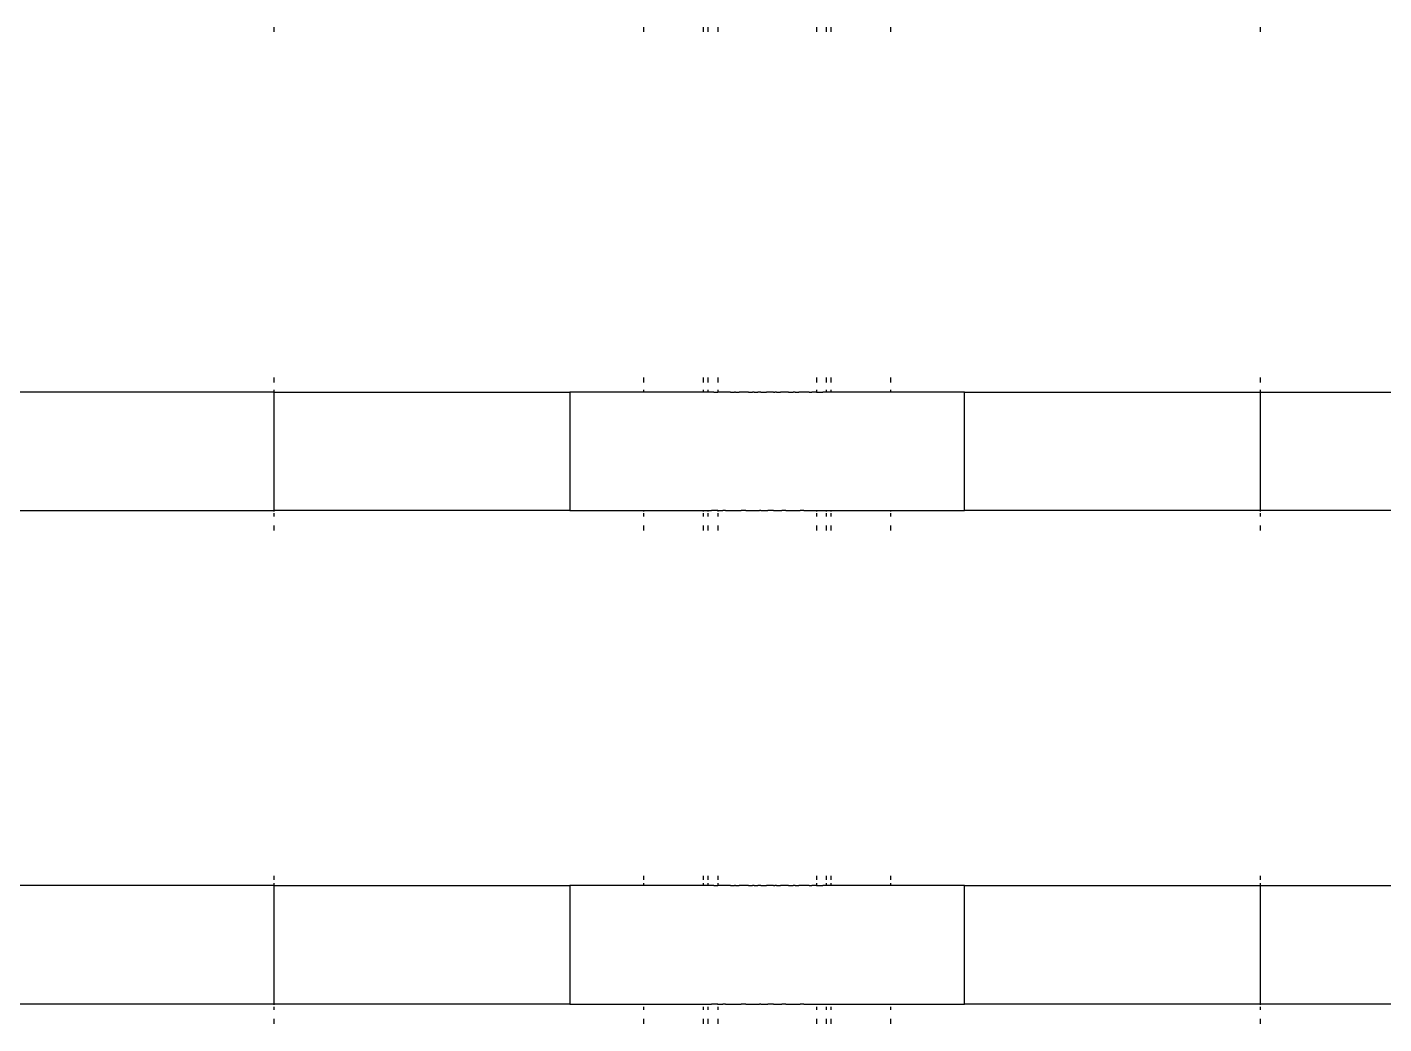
# Model space of a CAD drawing. Header units: millimetres. Extents: x 21 to 5427, y 20 to 4028.
# Drawn here: x 3200.4 to 3337.9, y 2720.6 to 2821.6 of the extents above; entities that cross this region are included whole.
import ezdxf

# ---------------------------------------------------------------- set-up
doc = ezdxf.new("R2010")
doc.units = ezdxf.units.MM

msp = doc.modelspace()

# ---------------------------------------------------------------- linework, layer by layer
for p, q in [((3225.38, 2821.59), (3225.38, 2821.1)), ((3262.88, 2821.1), (3262.88, 2821.59)), ((3268.88, 2821.59), (3268.88, 2821.1)), ((3269.38, 2821.59), (3269.38, 2821.1)), ((3270.38, 2821.59), (3270.38, 2821.1)), ((3280.38, 2821.59), (3280.38, 2821.1)), ((3281.38, 2821.1), (3281.38, 2821.59)), ((3281.88, 2821.1), (3281.88, 2821.59)), ((3287.88, 2821.59), (3287.88, 2821.1)), ((3325.38, 2821.1), (3325.38, 2821.59)), ((3225.38, 2786.07), (3225.38, 2785.59)), ((3262.88, 2785.59), (3262.88, 2786.07)), ((3268.88, 2786.07), (3268.88, 2785.59)), ((3269.38, 2786.07), (3269.38, 2785.59)), ((3270.38, 2786.07), (3270.38, 2785.59)), ((3280.38, 2786.07), (3280.38, 2785.59)), ((3281.38, 2785.59), (3281.38, 2786.07)), ((3281.88, 2785.59), (3281.88, 2786.07)), ((3287.88, 2786.07), (3287.88, 2785.59)), ((3325.38, 2785.59), (3325.38, 2786.07)), ((3225.38, 2784.59), (3185.38, 2784.59)), ((3225.38, 2784.85), (3225.38, 2784.62)), ((3225.38, 2784.62), (3225.38, 2784.59)), ((3225.38, 2784.59), (3255.38, 2784.59)), ((3225.38, 2784.59), (3225.38, 2772.59)), ((3255.38, 2784.59), (3255.38, 2772.59)), ((3255.47, 2784.59), (3255.38, 2784.59)), ((3255.59, 2784.59), (3255.47, 2784.59)), ((3255.74, 2784.59), (3255.59, 2784.59)), ((3255.95, 2784.59), (3255.74, 2784.59)), ((3256.19, 2784.59), (3255.95, 2784.59)), ((3256.48, 2784.59), (3256.19, 2784.59)), ((3256.82, 2784.59), (3256.48, 2784.59)), ((3257.19, 2784.59), (3256.82, 2784.59)), ((3257.61, 2784.59), (3257.19, 2784.59)), ((3258.06, 2784.59), (3257.61, 2784.59)), ((3258.56, 2784.59), (3258.06, 2784.59)), ((3259.09, 2784.59), (3258.56, 2784.59)), ((3259.66, 2784.59), (3259.09, 2784.59)), ((3260.27, 2784.59), (3259.66, 2784.59)), ((3260.91, 2784.59), (3260.27, 2784.59)), ((3261.58, 2784.59), (3260.91, 2784.59)), ((3262.29, 2784.59), (3261.58, 2784.59)), ((3262.88, 2784.59), (3262.29, 2784.59)), ((3262.88, 2784.62), (3262.88, 2784.85)), ((3262.88, 2784.59), (3262.88, 2784.62)), ((3263.02, 2784.59), (3262.88, 2784.59)), ((3263.78, 2784.59), (3263.02, 2784.59)), ((3264.57, 2784.59), (3263.78, 2784.59)), ((3265.38, 2784.59), (3264.57, 2784.59)), ((3266.22, 2784.59), (3265.38, 2784.59)), ((3267.07, 2784.59), (3266.22, 2784.59)), ((3267.95, 2784.59), (3267.07, 2784.59)), ((3268.84, 2784.59), (3267.95, 2784.59)), ((3268.88, 2784.59), (3268.84, 2784.59)), ((3268.88, 2784.85), (3268.88, 2784.62)), ((3268.88, 2784.62), (3268.88, 2784.59)), ((3269.38, 2784.59), (3268.88, 2784.59)), ((3269.38, 2784.85), (3269.38, 2784.62)), ((3269.38, 2784.62), (3269.38, 2784.59)), ((3269.75, 2784.59), (3269.38, 2784.59)), ((3269.97, 2784.59), (3269.75, 2784.59)), ((3269.97, 2784.59), (3270.38, 2784.59)), ((3270.38, 2784.85), (3270.38, 2784.62)), ((3270.38, 2784.62), (3270.38, 2784.59)), ((3270.43, 2784.59), (3270.38, 2784.59)), ((3270.57, 2784.59), (3270.43, 2784.59)), ((3270.61, 2784.59), (3270.57, 2784.59)), ((3270.66, 2784.59), (3270.61, 2784.59)), ((3270.8, 2784.59), (3270.66, 2784.59)), ((3270.87, 2784.59), (3270.8, 2784.59)), ((3271.14, 2784.59), (3270.87, 2784.59)), ((3271.24, 2784.59), (3271.14, 2784.59)), ((3271.56, 2784.59), (3271.24, 2784.59)), ((3271.58, 2784.59), (3271.56, 2784.59)), ((3271.65, 2784.59), (3271.58, 2784.59)), ((3271.65, 2784.59), (3272.05, 2784.59)), ((3272.16, 2784.59), (3272.05, 2784.59)), ((3272.16, 2784.59), (3272.54, 2784.59)), ((3272.62, 2784.59), (3272.54, 2784.59)), ((3272.74, 2784.59), (3272.62, 2784.59)), ((3273.22, 2784.59), (3272.74, 2784.59)), ((3273.37, 2784.59), (3273.22, 2784.59)), ((3273.48, 2784.59), (3273.37, 2784.59)), ((3273.48, 2784.59), (3273.9, 2784.59)), ((3274.05, 2784.59), (3273.9, 2784.59)), ((3274.05, 2784.59), (3274.43, 2784.59)), ((3274.6, 2784.59), (3274.43, 2784.59)), ((3274.74, 2784.59), (3274.6, 2784.59)), ((3274.74, 2784.59), (3275.31, 2784.59)), ((3275.38, 2784.59), (3275.31, 2784.59)), ((3275.46, 2784.59), (3275.38, 2784.59)), ((3276.02, 2784.59), (3275.46, 2784.59)), ((3276.02, 2784.59), (3276.17, 2784.59)), ((3276.33, 2784.59), (3276.17, 2784.59)), ((3276.33, 2784.59), (3276.72, 2784.59)), ((3276.86, 2784.59), (3276.72, 2784.59)), ((3277.28, 2784.59), (3276.86, 2784.59)), ((3277.39, 2784.59), (3277.28, 2784.59)), ((3277.54, 2784.59), (3277.39, 2784.59)), ((3277.54, 2784.59), (3278.02, 2784.59)), ((3278.15, 2784.59), (3278.02, 2784.59)), ((3278.23, 2784.59), (3278.15, 2784.59)), ((3278.23, 2784.59), (3278.6, 2784.59)), ((3278.71, 2784.59), (3278.6, 2784.59)), ((3279.11, 2784.59), (3278.71, 2784.59)), ((3279.18, 2784.59), (3279.11, 2784.59)), ((3279.21, 2784.59), (3279.18, 2784.59)), ((3279.52, 2784.59), (3279.21, 2784.59)), ((3279.63, 2784.59), (3279.52, 2784.59)), ((3279.63, 2784.59), (3279.9, 2784.59)), ((3279.96, 2784.59), (3279.9, 2784.59)), ((3280.1, 2784.59), (3279.96, 2784.59)), ((3280.16, 2784.59), (3280.1, 2784.59)), ((3280.2, 2784.59), (3280.16, 2784.59)), ((3280.34, 2784.59), (3280.2, 2784.59)), ((3280.38, 2784.59), (3280.34, 2784.59)), ((3280.38, 2784.85), (3280.38, 2784.61)), ((3280.38, 2784.61), (3280.38, 2784.59)), ((3280.38, 2784.59), (3280.79, 2784.59)), ((3280.79, 2784.59), (3281.02, 2784.59)), ((3281.38, 2784.59), (3281.02, 2784.59)), ((3281.38, 2784.61), (3281.38, 2784.85)), ((3281.38, 2784.59), (3281.38, 2784.61)), ((3281.88, 2784.59), (3281.38, 2784.59)), ((3281.88, 2784.62), (3281.88, 2784.85)), ((3281.88, 2784.59), (3281.88, 2784.62)), ((3281.92, 2784.59), (3281.88, 2784.59)), ((3282.82, 2784.59), (3281.92, 2784.59)), ((3283.69, 2784.59), (3282.82, 2784.59)), ((3284.55, 2784.59), (3283.69, 2784.59)), ((3285.38, 2784.59), (3284.55, 2784.59)), ((3286.2, 2784.59), (3285.38, 2784.59)), ((3286.98, 2784.59), (3286.2, 2784.59)), ((3287.75, 2784.59), (3286.98, 2784.59)), ((3287.88, 2784.59), (3287.75, 2784.59)), ((3287.88, 2784.85), (3287.88, 2784.62)), ((3287.88, 2784.62), (3287.88, 2784.59)), ((3288.48, 2784.59), (3287.88, 2784.59)), ((3289.18, 2784.59), (3288.48, 2784.59)), ((3289.86, 2784.59), (3289.18, 2784.59)), ((3290.5, 2784.59), (3289.86, 2784.59)), ((3291.1, 2784.59), (3290.5, 2784.59)), ((3291.67, 2784.59), (3291.1, 2784.59)), ((3292.21, 2784.59), (3291.67, 2784.59)), ((3292.7, 2784.59), (3292.21, 2784.59)), ((3293.16, 2784.59), (3292.7, 2784.59)), ((3293.58, 2784.59), (3293.16, 2784.59)), ((3293.95, 2784.59), (3293.58, 2784.59)), ((3294.28, 2784.59), (3293.95, 2784.59)), ((3294.57, 2784.59), (3294.28, 2784.59)), ((3294.82, 2784.59), (3294.57, 2784.59)), ((3295.02, 2784.59), (3294.82, 2784.59)), ((3295.18, 2784.59), (3295.02, 2784.59)), ((3295.29, 2784.59), (3295.18, 2784.59)), ((3295.38, 2784.59), (3295.29, 2784.59)), ((3295.38, 2772.59), (3295.38, 2784.59)), ((3295.38, 2784.59), (3325.38, 2784.59)), ((3325.38, 2784.62), (3325.38, 2784.85)), ((3325.38, 2784.59), (3325.38, 2784.62)), ((3325.38, 2772.59), (3325.38, 2784.59)), ((3325.38, 2784.59), (3365.38, 2784.59)), ((3185.38, 2772.59), (3225.38, 2772.59)), ((3225.38, 2772.59), (3225.38, 2772.56)), ((3255.38, 2772.59), (3225.38, 2772.59)), ((3225.38, 2772.56), (3225.38, 2772.52)), ((3225.38, 2772.32), (3225.38, 2772)), ((3255.38, 2772.59), (3255.47, 2772.59)), ((3255.47, 2772.59), (3255.59, 2772.59)), ((3255.59, 2772.59), (3255.74, 2772.59)), ((3255.74, 2772.59), (3255.95, 2772.59)), ((3255.95, 2772.59), (3256.19, 2772.59)), ((3256.19, 2772.59), (3256.48, 2772.59)), ((3256.48, 2772.59), (3256.82, 2772.59)), ((3256.82, 2772.59), (3257.19, 2772.59)), ((3257.19, 2772.59), (3257.61, 2772.59)), ((3257.61, 2772.59), (3258.06, 2772.59)), ((3258.06, 2772.59), (3258.56, 2772.59)), ((3258.56, 2772.59), (3259.09, 2772.59)), ((3259.09, 2772.59), (3259.66, 2772.59)), ((3259.66, 2772.59), (3260.27, 2772.59)), ((3260.27, 2772.59), (3260.91, 2772.59)), ((3260.91, 2772.59), (3261.58, 2772.59)), ((3261.58, 2772.59), (3262.29, 2772.59)), ((3262.29, 2772.59), (3262.88, 2772.59)), ((3262.88, 2772.52), (3262.88, 2772.59)), ((3262.88, 2772.59), (3263.02, 2772.59)), ((3262.88, 2772), (3262.88, 2772.32)), ((3263.02, 2772.59), (3263.78, 2772.59)), ((3263.78, 2772.59), (3264.57, 2772.59)), ((3264.57, 2772.59), (3265.38, 2772.59)), ((3265.38, 2772.59), (3266.22, 2772.59)), ((3266.22, 2772.59), (3267.07, 2772.59)), ((3267.07, 2772.59), (3267.95, 2772.59)), ((3267.95, 2772.59), (3268.84, 2772.59)), ((3268.84, 2772.59), (3268.88, 2772.59)), ((3268.88, 2772.59), (3268.88, 2772.52)), ((3268.88, 2772.59), (3269.38, 2772.59)), ((3268.88, 2772.32), (3268.88, 2772)), ((3269.38, 2772.59), (3269.38, 2772.52)), ((3269.38, 2772.59), (3269.75, 2772.59)), ((3269.38, 2772.32), (3269.38, 2772)), ((3269.97, 2772.59), (3269.75, 2772.59)), ((3270.38, 2772.59), (3269.97, 2772.59)), ((3270.38, 2772.59), (3270.38, 2772.52)), ((3270.38, 2772.59), (3270.43, 2772.59)), ((3270.38, 2772.32), (3270.38, 2772)), ((3270.43, 2772.59), (3270.57, 2772.59)), ((3270.57, 2772.59), (3270.61, 2772.59)), ((3270.61, 2772.59), (3270.66, 2772.59)), ((3270.66, 2772.59), (3270.8, 2772.59)), ((3270.8, 2772.59), (3270.87, 2772.59)), ((3271.14, 2772.59), (3270.87, 2772.59)), ((3271.14, 2772.59), (3271.24, 2772.59)), ((3271.24, 2772.59), (3271.56, 2772.59)), ((3271.56, 2772.59), (3271.58, 2772.59)), ((3271.58, 2772.59), (3271.65, 2772.59)), ((3271.65, 2772.59), (3272.05, 2772.59)), ((3272.05, 2772.59), (3272.16, 2772.59)), ((3272.16, 2772.59), (3272.54, 2772.59)), ((3272.54, 2772.59), (3272.62, 2772.59)), ((3272.62, 2772.59), (3272.74, 2772.59)), ((3273.22, 2772.59), (3272.74, 2772.59)), ((3273.22, 2772.59), (3273.37, 2772.59)), ((3273.37, 2772.59), (3273.48, 2772.59)), ((3273.48, 2772.59), (3273.9, 2772.59)), ((3273.9, 2772.59), (3274.05, 2772.59)), ((3274.05, 2772.59), (3274.43, 2772.59)), ((3274.43, 2772.59), (3274.6, 2772.59)), ((3274.74, 2772.59), (3274.6, 2772.59)), ((3274.74, 2772.59), (3275.31, 2772.59)), ((3275.31, 2772.59), (3275.38, 2772.59)), ((3275.38, 2772.59), (3275.46, 2772.59)), ((3276.02, 2772.59), (3275.46, 2772.59)), ((3276.02, 2772.59), (3276.17, 2772.59)), ((3276.17, 2772.59), (3276.33, 2772.59)), ((3276.33, 2772.59), (3276.72, 2772.59)), ((3276.72, 2772.59), (3276.86, 2772.59)), ((3277.28, 2772.59), (3276.86, 2772.59)), ((3277.28, 2772.59), (3277.39, 2772.59)), ((3277.39, 2772.59), (3277.54, 2772.59)), ((3277.54, 2772.59), (3278.02, 2772.59)), ((3278.02, 2772.59), (3278.15, 2772.59)), ((3278.15, 2772.59), (3278.23, 2772.59)), ((3278.23, 2772.59), (3278.6, 2772.59)), ((3278.6, 2772.59), (3278.71, 2772.59)), ((3279.11, 2772.59), (3278.71, 2772.59)), ((3279.11, 2772.59), (3279.18, 2772.59)), ((3279.18, 2772.59), (3279.21, 2772.59)), ((3279.21, 2772.59), (3279.52, 2772.59)), ((3279.52, 2772.59), (3279.63, 2772.59)), ((3279.63, 2772.59), (3279.9, 2772.59)), ((3279.9, 2772.59), (3279.96, 2772.59)), ((3279.96, 2772.59), (3280.1, 2772.59)), ((3280.1, 2772.59), (3280.16, 2772.59)), ((3280.16, 2772.59), (3280.2, 2772.59)), ((3280.2, 2772.59), (3280.34, 2772.59)), ((3280.34, 2772.59), (3280.38, 2772.59)), ((3280.38, 2772.59), (3280.38, 2772.52)), ((3280.38, 2772.59), (3280.79, 2772.59)), ((3280.38, 2772.32), (3280.38, 2772)), ((3280.79, 2772.59), (3281.02, 2772.59)), ((3281.02, 2772.59), (3281.38, 2772.59)), ((3281.38, 2772.52), (3281.38, 2772.59)), ((3281.38, 2772.59), (3281.88, 2772.59)), ((3281.38, 2772), (3281.38, 2772.32)), ((3281.88, 2772.52), (3281.88, 2772.59)), ((3281.88, 2772.59), (3281.92, 2772.59)), ((3281.88, 2772), (3281.88, 2772.32)), ((3281.92, 2772.59), (3282.82, 2772.59)), ((3282.82, 2772.59), (3283.69, 2772.59)), ((3283.69, 2772.59), (3284.55, 2772.59)), ((3284.55, 2772.59), (3285.38, 2772.59)), ((3285.38, 2772.59), (3286.2, 2772.59)), ((3286.2, 2772.59), (3286.98, 2772.59)), ((3286.98, 2772.59), (3287.75, 2772.59)), ((3287.75, 2772.59), (3287.88, 2772.59)), ((3287.88, 2772.59), (3287.88, 2772.52)), ((3287.88, 2772.59), (3288.48, 2772.59)), ((3287.88, 2772.32), (3287.88, 2772)), ((3288.48, 2772.59), (3289.18, 2772.59)), ((3289.18, 2772.59), (3289.86, 2772.59)), ((3289.86, 2772.59), (3290.5, 2772.59)), ((3290.5, 2772.59), (3291.1, 2772.59)), ((3291.1, 2772.59), (3291.67, 2772.59)), ((3291.67, 2772.59), (3292.21, 2772.59)), ((3292.21, 2772.59), (3292.7, 2772.59)), ((3292.7, 2772.59), (3293.16, 2772.59)), ((3293.16, 2772.59), (3293.58, 2772.59)), ((3293.58, 2772.59), (3293.95, 2772.59)), ((3293.95, 2772.59), (3294.28, 2772.59)), ((3294.28, 2772.59), (3294.57, 2772.59)), ((3294.57, 2772.59), (3294.82, 2772.59)), ((3294.82, 2772.59), (3295.02, 2772.59)), ((3295.02, 2772.59), (3295.18, 2772.59)), ((3295.18, 2772.59), (3295.29, 2772.59)), ((3295.29, 2772.59), (3295.38, 2772.59)), ((3325.38, 2772.59), (3295.38, 2772.59)), ((3325.38, 2772.56), (3325.38, 2772.59)), ((3365.38, 2772.59), (3325.38, 2772.59)), ((3325.38, 2772.52), (3325.38, 2772.56)), ((3325.38, 2772), (3325.38, 2772.32)), ((3225.38, 2771.1), (3225.38, 2770.88)), ((3225.38, 2770.88), (3225.38, 2770.59)), ((3262.88, 2770.9), (3262.88, 2771.1)), ((3262.88, 2770.59), (3262.88, 2770.9)), ((3268.88, 2771.1), (3268.88, 2770.9)), ((3268.88, 2770.9), (3268.88, 2770.59)), ((3269.38, 2771.1), (3269.38, 2770.9)), ((3269.38, 2770.9), (3269.38, 2770.59)), ((3270.38, 2771.1), (3270.38, 2770.9)), ((3270.38, 2770.9), (3270.38, 2770.59)), ((3280.38, 2771.1), (3280.38, 2770.9)), ((3280.38, 2770.9), (3280.38, 2770.59)), ((3281.38, 2770.9), (3281.38, 2771.1)), ((3281.38, 2770.59), (3281.38, 2770.9)), ((3281.88, 2770.9), (3281.88, 2771.1)), ((3281.88, 2770.59), (3281.88, 2770.9)), ((3287.88, 2771.1), (3287.88, 2770.91)), ((3287.88, 2770.91), (3287.88, 2770.59)), ((3325.38, 2770.92), (3325.38, 2771.1)), ((3325.38, 2770.59), (3325.38, 2770.92)), ((3225.38, 2735.59), (3225.38, 2735.17)), ((3262.88, 2735.17), (3262.88, 2735.59)), ((3268.88, 2735.59), (3268.88, 2735.17)), ((3269.38, 2735.59), (3269.38, 2735.17)), ((3270.38, 2735.59), (3270.38, 2735.17)), ((3280.38, 2735.59), (3280.38, 2735.17)), ((3281.38, 2735.17), (3281.38, 2735.59)), ((3281.88, 2735.17), (3281.88, 2735.59)), ((3287.88, 2735.59), (3287.88, 2735.17)), ((3325.38, 2735.17), (3325.38, 2735.59)), ((3225.38, 2734.59), (3185.38, 2734.59)), ((3225.38, 2734.85), (3225.38, 2734.62)), ((3225.38, 2734.62), (3225.38, 2734.59)), ((3225.38, 2734.59), (3255.38, 2734.59)), ((3225.38, 2734.59), (3225.38, 2722.59)), ((3255.38, 2734.59), (3255.38, 2722.59)), ((3255.47, 2734.59), (3255.38, 2734.59)), ((3255.59, 2734.59), (3255.47, 2734.59)), ((3255.74, 2734.59), (3255.59, 2734.59)), ((3255.95, 2734.59), (3255.74, 2734.59)), ((3256.19, 2734.59), (3255.95, 2734.59)), ((3256.48, 2734.59), (3256.19, 2734.59)), ((3256.82, 2734.59), (3256.48, 2734.59)), ((3257.19, 2734.59), (3256.82, 2734.59)), ((3257.61, 2734.59), (3257.19, 2734.59)), ((3258.06, 2734.59), (3257.61, 2734.59)), ((3258.56, 2734.59), (3258.06, 2734.59)), ((3259.09, 2734.59), (3258.56, 2734.59)), ((3259.66, 2734.59), (3259.09, 2734.59)), ((3260.27, 2734.59), (3259.66, 2734.59)), ((3260.91, 2734.59), (3260.27, 2734.59)), ((3261.58, 2734.59), (3260.91, 2734.59)), ((3262.29, 2734.59), (3261.58, 2734.59)), ((3262.88, 2734.59), (3262.29, 2734.59)), ((3262.88, 2734.62), (3262.88, 2734.85)), ((3262.88, 2734.59), (3262.88, 2734.62)), ((3263.02, 2734.59), (3262.88, 2734.59)), ((3263.78, 2734.59), (3263.02, 2734.59)), ((3264.57, 2734.59), (3263.78, 2734.59)), ((3265.38, 2734.59), (3264.57, 2734.59)), ((3266.22, 2734.59), (3265.38, 2734.59)), ((3267.07, 2734.59), (3266.22, 2734.59)), ((3267.95, 2734.59), (3267.07, 2734.59)), ((3268.84, 2734.59), (3267.95, 2734.59)), ((3268.88, 2734.59), (3268.84, 2734.59)), ((3268.88, 2734.85), (3268.88, 2734.62)), ((3268.88, 2734.62), (3268.88, 2734.59)), ((3269.38, 2734.59), (3268.88, 2734.59)), ((3269.38, 2734.85), (3269.38, 2734.62)), ((3269.38, 2734.62), (3269.38, 2734.59)), ((3269.75, 2734.59), (3269.38, 2734.59)), ((3269.97, 2734.59), (3269.75, 2734.59)), ((3269.97, 2734.59), (3270.38, 2734.59)), ((3270.38, 2734.85), (3270.38, 2734.62)), ((3270.38, 2734.62), (3270.38, 2734.59)), ((3270.43, 2734.59), (3270.38, 2734.59)), ((3270.57, 2734.59), (3270.43, 2734.59)), ((3270.61, 2734.59), (3270.57, 2734.59)), ((3270.66, 2734.59), (3270.61, 2734.59)), ((3270.8, 2734.59), (3270.66, 2734.59)), ((3270.87, 2734.59), (3270.8, 2734.59)), ((3271.14, 2734.59), (3270.87, 2734.59)), ((3271.24, 2734.59), (3271.14, 2734.59)), ((3271.56, 2734.59), (3271.24, 2734.59)), ((3271.58, 2734.59), (3271.56, 2734.59)), ((3271.65, 2734.59), (3271.58, 2734.59)), ((3271.65, 2734.59), (3272.05, 2734.59)), ((3272.16, 2734.59), (3272.05, 2734.59)), ((3272.16, 2734.59), (3272.54, 2734.59)), ((3272.62, 2734.59), (3272.54, 2734.59)), ((3272.74, 2734.59), (3272.62, 2734.59)), ((3273.22, 2734.59), (3272.74, 2734.59)), ((3273.37, 2734.59), (3273.22, 2734.59)), ((3273.48, 2734.59), (3273.37, 2734.59)), ((3273.48, 2734.59), (3273.9, 2734.59)), ((3274.05, 2734.59), (3273.9, 2734.59)), ((3274.05, 2734.59), (3274.43, 2734.59)), ((3274.6, 2734.59), (3274.43, 2734.59)), ((3274.74, 2734.59), (3274.6, 2734.59)), ((3274.74, 2734.59), (3275.31, 2734.59)), ((3275.38, 2734.59), (3275.31, 2734.59)), ((3275.46, 2734.59), (3275.38, 2734.59)), ((3276.02, 2734.59), (3275.46, 2734.59)), ((3276.02, 2734.59), (3276.17, 2734.59)), ((3276.33, 2734.59), (3276.17, 2734.59)), ((3276.33, 2734.59), (3276.72, 2734.59)), ((3276.86, 2734.59), (3276.72, 2734.59)), ((3277.28, 2734.59), (3276.86, 2734.59)), ((3277.39, 2734.59), (3277.28, 2734.59)), ((3277.54, 2734.59), (3277.39, 2734.59)), ((3277.54, 2734.59), (3278.02, 2734.59)), ((3278.15, 2734.59), (3278.02, 2734.59)), ((3278.23, 2734.59), (3278.15, 2734.59)), ((3278.23, 2734.59), (3278.6, 2734.59)), ((3278.71, 2734.59), (3278.6, 2734.59)), ((3279.11, 2734.59), (3278.71, 2734.59)), ((3279.18, 2734.59), (3279.11, 2734.59)), ((3279.21, 2734.59), (3279.18, 2734.59)), ((3279.52, 2734.59), (3279.21, 2734.59)), ((3279.63, 2734.59), (3279.52, 2734.59)), ((3279.63, 2734.59), (3279.9, 2734.59)), ((3279.96, 2734.59), (3279.9, 2734.59)), ((3280.1, 2734.59), (3279.96, 2734.59)), ((3280.16, 2734.59), (3280.1, 2734.59)), ((3280.2, 2734.59), (3280.16, 2734.59)), ((3280.34, 2734.59), (3280.2, 2734.59)), ((3280.38, 2734.59), (3280.34, 2734.59)), ((3280.38, 2734.85), (3280.38, 2734.62)), ((3280.38, 2734.62), (3280.38, 2734.59)), ((3280.38, 2734.59), (3280.79, 2734.59)), ((3280.79, 2734.59), (3281.02, 2734.59)), ((3281.38, 2734.59), (3281.02, 2734.59)), ((3281.38, 2734.62), (3281.38, 2734.85)), ((3281.38, 2734.59), (3281.38, 2734.62)), ((3281.88, 2734.59), (3281.38, 2734.59)), ((3281.88, 2734.62), (3281.88, 2734.85)), ((3281.88, 2734.59), (3281.88, 2734.62)), ((3281.92, 2734.59), (3281.88, 2734.59)), ((3282.82, 2734.59), (3281.92, 2734.59)), ((3283.69, 2734.59), (3282.82, 2734.59)), ((3284.55, 2734.59), (3283.69, 2734.59)), ((3285.38, 2734.59), (3284.55, 2734.59)), ((3286.2, 2734.59), (3285.38, 2734.59)), ((3286.98, 2734.59), (3286.2, 2734.59)), ((3287.75, 2734.59), (3286.98, 2734.59)), ((3287.88, 2734.59), (3287.75, 2734.59)), ((3287.88, 2734.85), (3287.88, 2734.62)), ((3287.88, 2734.62), (3287.88, 2734.59)), ((3288.48, 2734.59), (3287.88, 2734.59)), ((3289.18, 2734.59), (3288.48, 2734.59)), ((3289.86, 2734.59), (3289.18, 2734.59)), ((3290.5, 2734.59), (3289.86, 2734.59)), ((3291.1, 2734.59), (3290.5, 2734.59)), ((3291.67, 2734.59), (3291.1, 2734.59)), ((3292.21, 2734.59), (3291.67, 2734.59)), ((3292.7, 2734.59), (3292.21, 2734.59)), ((3293.16, 2734.59), (3292.7, 2734.59)), ((3293.58, 2734.59), (3293.16, 2734.59)), ((3293.95, 2734.59), (3293.58, 2734.59)), ((3294.28, 2734.59), (3293.95, 2734.59)), ((3294.57, 2734.59), (3294.28, 2734.59)), ((3294.82, 2734.59), (3294.57, 2734.59)), ((3295.02, 2734.59), (3294.82, 2734.59)), ((3295.18, 2734.59), (3295.02, 2734.59)), ((3295.29, 2734.59), (3295.18, 2734.59)), ((3295.38, 2734.59), (3295.29, 2734.59)), ((3295.38, 2722.59), (3295.38, 2734.59)), ((3295.38, 2734.59), (3325.38, 2734.59)), ((3325.38, 2734.62), (3325.38, 2734.85)), ((3325.38, 2734.59), (3325.38, 2734.62)), ((3325.38, 2722.59), (3325.38, 2734.59)), ((3325.38, 2734.59), (3365.38, 2734.59)), ((3225.38, 2722.59), (3194.83, 2722.59)), ((3225.38, 2722.59), (3225.38, 2722.56)), ((3255.38, 2722.59), (3225.38, 2722.59)), ((3255.38, 2722.59), (3255.47, 2722.59)), ((3255.47, 2722.59), (3255.59, 2722.59)), ((3255.59, 2722.59), (3255.74, 2722.59)), ((3255.74, 2722.59), (3255.95, 2722.59)), ((3255.95, 2722.59), (3256.19, 2722.59)), ((3256.19, 2722.59), (3256.48, 2722.59)), ((3256.48, 2722.59), (3256.82, 2722.59)), ((3256.82, 2722.59), (3257.19, 2722.59)), ((3257.19, 2722.59), (3257.61, 2722.59)), ((3257.61, 2722.59), (3258.06, 2722.59)), ((3258.06, 2722.59), (3258.56, 2722.59)), ((3258.56, 2722.59), (3259.09, 2722.59)), ((3259.09, 2722.59), (3259.66, 2722.59)), ((3259.66, 2722.59), (3260.27, 2722.59)), ((3260.27, 2722.59), (3260.91, 2722.59)), ((3260.91, 2722.59), (3261.58, 2722.59)), ((3261.58, 2722.59), (3262.29, 2722.59)), ((3262.29, 2722.59), (3262.88, 2722.59)), ((3262.88, 2722.52), (3262.88, 2722.59)), ((3262.88, 2722.59), (3263.02, 2722.59)), ((3263.02, 2722.59), (3263.78, 2722.59)), ((3263.78, 2722.59), (3264.57, 2722.59)), ((3264.57, 2722.59), (3265.38, 2722.59)), ((3265.38, 2722.59), (3266.22, 2722.59)), ((3266.22, 2722.59), (3267.07, 2722.59)), ((3267.07, 2722.59), (3267.95, 2722.59)), ((3267.95, 2722.59), (3268.84, 2722.59)), ((3268.84, 2722.59), (3268.88, 2722.59)), ((3268.88, 2722.59), (3268.88, 2722.52)), ((3268.88, 2722.59), (3269.38, 2722.59)), ((3269.38, 2722.59), (3269.38, 2722.52)), ((3269.38, 2722.59), (3269.75, 2722.59)), ((3269.97, 2722.59), (3269.75, 2722.59)), ((3270.38, 2722.59), (3269.97, 2722.59)), ((3270.38, 2722.59), (3270.38, 2722.52)), ((3270.38, 2722.59), (3270.43, 2722.59)), ((3270.43, 2722.59), (3270.57, 2722.59)), ((3270.57, 2722.59), (3270.61, 2722.59)), ((3270.61, 2722.59), (3270.66, 2722.59)), ((3270.66, 2722.59), (3270.8, 2722.59)), ((3270.8, 2722.59), (3270.87, 2722.59)), ((3271.14, 2722.59), (3270.87, 2722.59)), ((3271.14, 2722.59), (3271.24, 2722.59)), ((3271.24, 2722.59), (3271.56, 2722.59)), ((3271.56, 2722.59), (3271.58, 2722.59)), ((3271.58, 2722.59), (3271.65, 2722.59)), ((3271.65, 2722.59), (3272.05, 2722.59)), ((3272.05, 2722.59), (3272.16, 2722.59)), ((3272.16, 2722.59), (3272.54, 2722.59)), ((3272.54, 2722.59), (3272.62, 2722.59)), ((3272.62, 2722.59), (3272.74, 2722.59)), ((3273.22, 2722.59), (3272.74, 2722.59)), ((3273.22, 2722.59), (3273.37, 2722.59)), ((3273.37, 2722.59), (3273.48, 2722.59)), ((3273.48, 2722.59), (3273.9, 2722.59)), ((3273.9, 2722.59), (3274.05, 2722.59)), ((3274.05, 2722.59), (3274.43, 2722.59)), ((3274.43, 2722.59), (3274.6, 2722.59)), ((3274.74, 2722.59), (3274.6, 2722.59)), ((3274.74, 2722.59), (3275.31, 2722.59)), ((3275.31, 2722.59), (3275.38, 2722.59)), ((3275.38, 2722.59), (3275.46, 2722.59)), ((3276.02, 2722.59), (3275.46, 2722.59)), ((3276.02, 2722.59), (3276.17, 2722.59)), ((3276.17, 2722.59), (3276.33, 2722.59)), ((3276.33, 2722.59), (3276.72, 2722.59)), ((3276.72, 2722.59), (3276.86, 2722.59)), ((3277.28, 2722.59), (3276.86, 2722.59)), ((3277.28, 2722.59), (3277.39, 2722.59)), ((3277.39, 2722.59), (3277.54, 2722.59)), ((3277.54, 2722.59), (3278.02, 2722.59)), ((3278.02, 2722.59), (3278.15, 2722.59)), ((3278.15, 2722.59), (3278.23, 2722.59)), ((3278.23, 2722.59), (3278.6, 2722.59)), ((3278.6, 2722.59), (3278.71, 2722.59)), ((3279.11, 2722.59), (3278.71, 2722.59)), ((3279.11, 2722.59), (3279.18, 2722.59)), ((3279.18, 2722.59), (3279.21, 2722.59)), ((3279.21, 2722.59), (3279.52, 2722.59)), ((3279.52, 2722.59), (3279.63, 2722.59)), ((3279.63, 2722.59), (3279.9, 2722.59)), ((3279.9, 2722.59), (3279.96, 2722.59)), ((3279.96, 2722.59), (3280.1, 2722.59)), ((3280.1, 2722.59), (3280.16, 2722.59)), ((3280.16, 2722.59), (3280.2, 2722.59)), ((3280.2, 2722.59), (3280.34, 2722.59)), ((3280.34, 2722.59), (3280.38, 2722.59)), ((3280.38, 2722.59), (3280.38, 2722.52)), ((3280.38, 2722.59), (3280.79, 2722.59)), ((3280.79, 2722.59), (3281.02, 2722.59)), ((3281.02, 2722.59), (3281.38, 2722.59)), ((3281.38, 2722.52), (3281.38, 2722.59)), ((3281.38, 2722.59), (3281.88, 2722.59)), ((3281.88, 2722.52), (3281.88, 2722.59)), ((3281.88, 2722.59), (3281.92, 2722.59)), ((3281.92, 2722.59), (3282.82, 2722.59)), ((3282.82, 2722.59), (3283.69, 2722.59)), ((3283.69, 2722.59), (3284.55, 2722.59)), ((3284.55, 2722.59), (3285.38, 2722.59)), ((3285.38, 2722.59), (3286.2, 2722.59)), ((3286.2, 2722.59), (3286.98, 2722.59)), ((3286.98, 2722.59), (3287.75, 2722.59)), ((3287.75, 2722.59), (3287.88, 2722.59)), ((3287.88, 2722.59), (3287.88, 2722.52)), ((3287.88, 2722.59), (3288.48, 2722.59)), ((3288.48, 2722.59), (3289.18, 2722.59)), ((3289.18, 2722.59), (3289.86, 2722.59)), ((3289.86, 2722.59), (3290.5, 2722.59)), ((3290.5, 2722.59), (3291.1, 2722.59)), ((3291.1, 2722.59), (3291.67, 2722.59)), ((3291.67, 2722.59), (3292.21, 2722.59)), ((3292.21, 2722.59), (3292.7, 2722.59)), ((3292.7, 2722.59), (3293.16, 2722.59)), ((3293.16, 2722.59), (3293.58, 2722.59)), ((3293.58, 2722.59), (3293.95, 2722.59)), ((3293.95, 2722.59), (3294.28, 2722.59)), ((3294.28, 2722.59), (3294.57, 2722.59)), ((3294.57, 2722.59), (3294.82, 2722.59)), ((3294.82, 2722.59), (3295.02, 2722.59)), ((3295.02, 2722.59), (3295.18, 2722.59)), ((3295.18, 2722.59), (3295.29, 2722.59)), ((3295.29, 2722.59), (3295.38, 2722.59)), ((3325.38, 2722.59), (3295.38, 2722.59)), ((3325.38, 2722.56), (3325.38, 2722.59)), ((3365.38, 2722.59), (3325.38, 2722.59)), ((3225.38, 2722.56), (3225.38, 2722.52)), ((3225.38, 2722.32), (3225.38, 2722)), ((3262.88, 2722), (3262.88, 2722.32)), ((3268.88, 2722.32), (3268.88, 2722)), ((3269.38, 2722.32), (3269.38, 2722)), ((3270.38, 2722.32), (3270.38, 2722)), ((3280.38, 2722.32), (3280.38, 2722)), ((3281.38, 2722), (3281.38, 2722.32)), ((3281.88, 2722), (3281.88, 2722.32)), ((3287.88, 2722.32), (3287.88, 2722)), ((3325.38, 2722.52), (3325.38, 2722.56)), ((3325.38, 2722), (3325.38, 2722.32)), ((3225.38, 2721.1), (3225.38, 2720.88)), ((3225.38, 2720.88), (3225.38, 2720.59)), ((3262.88, 2720.9), (3262.88, 2721.1)), ((3262.88, 2720.59), (3262.88, 2720.9)), ((3268.88, 2721.1), (3268.88, 2720.9)), ((3268.88, 2720.9), (3268.88, 2720.59)), ((3269.38, 2721.1), (3269.38, 2720.9)), ((3269.38, 2720.9), (3269.38, 2720.59)), ((3270.38, 2721.1), (3270.38, 2720.9)), ((3270.38, 2720.9), (3270.38, 2720.59)), ((3280.38, 2721.1), (3280.38, 2720.9)), ((3280.38, 2720.9), (3280.38, 2720.59)), ((3281.38, 2720.9), (3281.38, 2721.1)), ((3281.38, 2720.59), (3281.38, 2720.9)), ((3281.88, 2720.9), (3281.88, 2721.1)), ((3281.88, 2720.59), (3281.88, 2720.9)), ((3287.88, 2721.1), (3287.88, 2720.91)), ((3287.88, 2720.91), (3287.88, 2720.59)), ((3325.38, 2720.92), (3325.38, 2721.1)), ((3325.38, 2720.59), (3325.38, 2720.92))]:
    msp.add_line(p, q)

doc.saveas('drawing.dxf')
